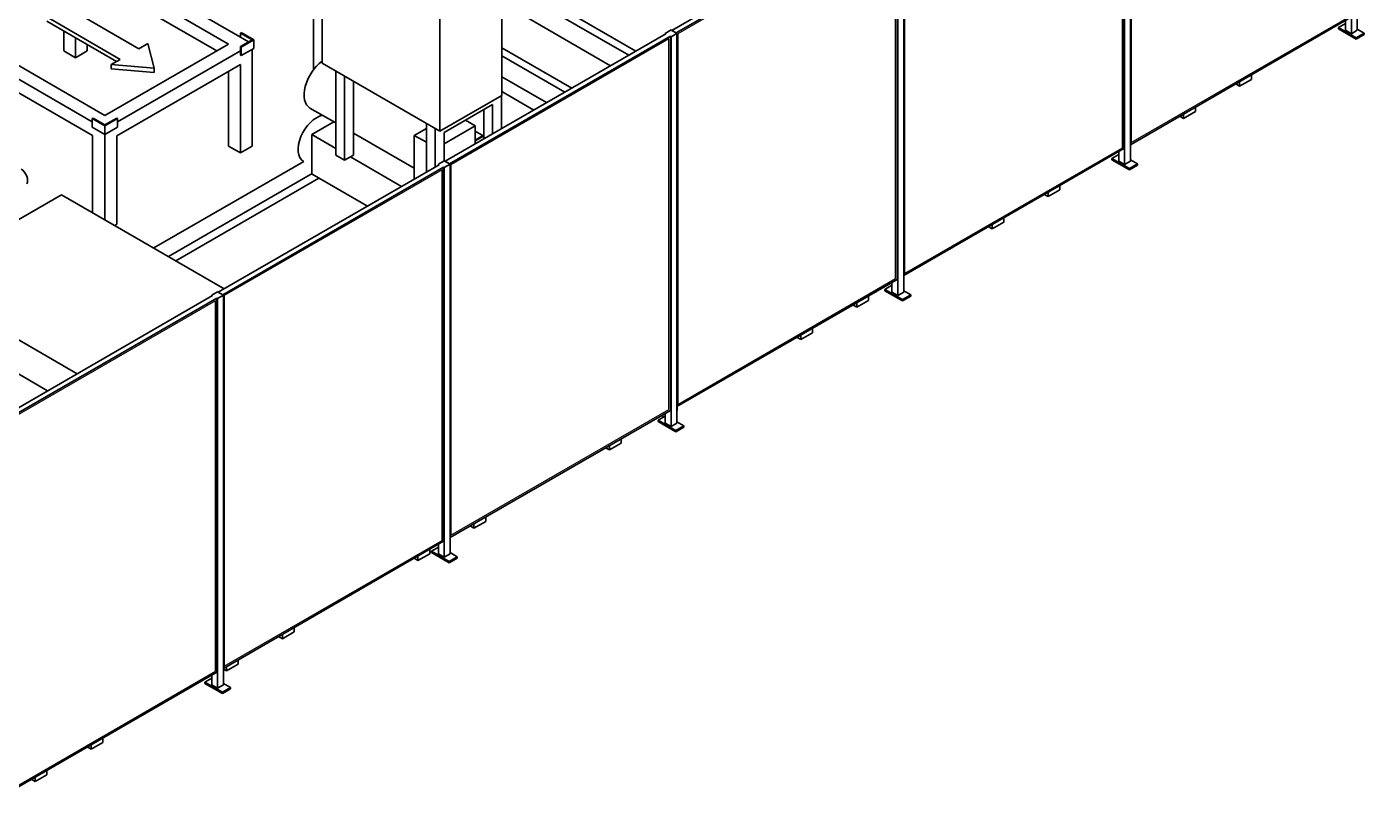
# Model space of a CAD drawing. Header units: millimetres. Extents: x 0 to 67800, y 0 to 42000.
# Drawn here: x 44445 to 50868, y 7427 to 11137 of the extents above; entities that cross this region are included whole.
import ezdxf

# ---------------------------------------------------------------- set-up
doc = ezdxf.new("R2010")
doc.units = ezdxf.units.MM
doc.header["$LTSCALE"] = 100
doc.layers.add('Visible (ISO)', color=7, linetype='Continuous', lineweight=35)
doc.layers.add('Visible Narrow (ISO)', color=7, linetype='Continuous', lineweight=25)

msp = doc.modelspace()

# ---------------------------------------------------------------- linework, layer by layer
at = {"layer": 'Visible (ISO)'}
for p, q in [((50805.86, 11103.34), (50805.86, 12974.75)), ((50834.15, 11119.67), (50834.15, 12991.08)), ((49713.38, 10551.79), (49713.38, 12348.08)), ((49716.92, 10474.63), (49716.92, 12346.04)), ((49745.2, 10490.96), (49745.2, 12362.37)), ((45863.47, 10961.84), (45863.47, 11966.13)), ((46726.14, 11810.99), (46726.14, 10806.7)), ((47542.56, 11119.26), (48603.22, 11731.63)), ((48624.44, 11719.38), (47563.78, 11107.01)), ((48624.44, 9923.09), (48624.44, 11719.38)), ((48627.97, 9845.93), (48627.97, 11717.34)), ((48656.26, 9862.26), (48656.26, 11733.67)), ((46429.15, 11639.53), (46429.15, 10635.24)), ((44735.63, 11510.52), (45471.02, 11085.94)), ((44679.06, 11477.86), (45414.46, 11053.28)), ((45357.89, 11020.62), (44679.06, 11412.54)), ((47248.87, 10949.69), (46726.14, 11251.49)), ((44894.14, 10980.14), (44540.59, 11184.26)), ((44628.98, 11235.3), (44982.53, 11031.17)), ((45821.11, 10929.33), (45821.11, 11226.75)), ((47335.84, 10999.91), (46954.18, 11220.26)), ((47369.43, 11019.3), (46987.77, 11239.65)), ((49745.2, 10570.16), (50802.33, 11180.49)), ((44085.09, 11134.93), (44820.49, 10710.36)), ((44540.59, 11163.85), (44876.47, 10969.93)), ((44622.5, 11020.62), (44622.5, 11116.56)), ((47510.74, 11104.97), (47539.03, 11121.3)), ((47539.03, 11121.3), (47567.31, 11104.97)), ((47542.56, 11119.26), (47563.78, 11107.01)), ((50743.99, 11132.93), (50777.58, 11152.33)), ((50828.84, 11083.94), (50743.99, 11132.93)), ((50743.99, 11126.4), (50743.99, 11132.93)), ((50743.99, 11126.4), (50828.84, 11077.41)), ((50777.58, 11119.67), (50777.58, 11166.21)), ((50777.58, 11119.67), (50805.86, 11103.34)), ((50805.86, 11103.34), (50834.15, 11119.67)), ((50834.15, 11125.79), (50867.73, 11106.4)), ((44759.67, 10680.15), (44028.53, 11102.27)), ((44679.06, 10987.96), (44679.06, 11083.9)), ((44735.63, 11020.62), (44735.63, 11051.24)), ((45414.46, 11053.28), (44820.49, 10710.36)), ((44982.53, 11031.17), (45026.73, 11056.69)), ((45026.73, 11056.69), (45056.19, 10937.61)), ((45471.02, 11106.36), (45475.27, 11108.81)), ((45527.59, 11073.7), (45471.02, 11106.36)), ((45471.02, 11085.94), (45471.02, 11106.36)), ((45471.02, 11085.94), (45509.92, 11063.49)), ((45471.02, 11041.04), (45527.59, 11073.7)), ((45475.27, 11108.81), (45536.08, 11073.7)), ((45536.08, 11073.7), (45475.27, 11038.59)), ((45536.08, 11032.87), (45536.08, 11073.7)), ((46453.62, 10490.56), (47514.28, 11102.93)), ((47535.49, 11090.68), (46474.83, 10478.31)), ((47514.28, 11102.93), (47510.74, 11104.97)), ((47510.74, 11100.89), (47510.74, 11104.97)), ((47539.03, 11088.64), (47535.49, 11090.68)), ((47535.49, 9294.39), (47535.49, 11090.68)), ((47567.31, 11104.97), (47539.03, 11088.64)), ((47539.03, 9217.23), (47539.03, 11088.64)), ((47567.31, 9233.56), (47567.31, 11104.97)), ((50867.73, 11106.4), (50828.84, 11083.94)), ((50828.84, 11077.41), (50867.73, 11099.87)), ((50828.84, 11077.41), (50828.84, 11083.94)), ((50867.73, 11099.87), (50867.73, 11106.4)), ((44028.53, 11036.95), (44760.45, 10614.38)), ((44622.5, 11020.62), (44679.06, 10987.96)), ((44679.06, 10987.96), (44735.63, 11020.62)), ((45471.02, 11020.62), (44881.3, 10680.15)), ((45475.27, 11038.59), (45471.02, 11041.04)), ((45471.02, 11020.62), (45471.02, 11041.04)), ((45471.02, 11000.21), (45471.02, 11020.62)), ((45471.02, 11000.21), (45475.27, 10997.76)), ((45475.27, 10997.76), (45475.27, 11038.59)), ((45475.27, 10997.76), (45536.08, 11032.87)), ((45527.59, 10563.39), (45527.59, 11027.97)), ((47061.86, 10841.72), (46726.14, 11035.55)), ((47028.27, 10822.33), (46726.14, 10996.76)), ((44849.95, 10954.62), (44894.14, 10980.14)), ((44849.95, 10934.21), (44849.95, 10954.62)), ((45056.19, 10937.61), (44849.95, 10954.62)), ((44849.95, 10934.21), (45056.19, 10917.2)), ((44877.05, 10612.38), (45471.02, 10955.31)), ((45056.19, 10917.2), (45056.19, 10937.61)), ((45414.46, 10563.39), (45414.46, 10922.65)), ((45471.02, 10530.73), (45471.02, 10955.31)), ((46429.15, 10635.24), (45863.47, 10961.84)), ((45928.88, 10519.91), (45928.88, 10924.07)), ((45971.3, 10495.41), (45971.3, 10899.58)), ((46013.73, 10519.91), (46013.73, 10875.08)), ((46941.28, 10772.1), (46726.14, 10896.31)), ((50250.64, 10861.98), (50269.02, 10851.36)), ((50269.02, 10851.36), (50325.59, 10884.02)), ((50269.02, 10851.36), (50269.02, 10872.59)), ((50325.59, 10884.02), (50325.59, 10905.25)), ((46726.14, 10806.7), (46429.15, 10635.24)), ((46724.37, 10646.87), (46724.37, 10805.68)), ((46879.4, 10736.38), (46726.14, 10824.87)), ((45928.88, 10674.67), (45804.97, 10746.21)), ((46448.6, 10628.09), (46681.94, 10762.82)), ((46639.52, 10597.88), (46639.52, 10738.32)), ((46681.94, 10622.38), (46681.94, 10762.82)), ((50000.32, 10696.23), (50056.89, 10728.89)), ((50056.89, 10728.89), (50056.89, 10750.12)), ((44759.67, 10695.66), (44763.92, 10698.11)), ((44820.49, 10660.55), (44759.67, 10695.66)), ((44759.67, 10654.83), (44759.67, 10695.66)), ((44763.92, 10698.11), (44820.49, 10665.45)), ((44820.49, 10665.45), (44877.05, 10698.11)), ((44881.3, 10695.66), (44820.49, 10660.55)), ((44877.05, 10698.11), (44881.3, 10695.66)), ((44881.3, 10695.66), (44881.3, 10654.83)), ((45813.62, 10619.11), (45919.36, 10680.16)), ((46363.75, 10438.67), (46363.75, 10673)), ((46552.54, 10688.11), (46598.51, 10661.57)), ((49981.94, 10706.84), (50000.32, 10696.23)), ((50000.32, 10696.23), (50000.32, 10717.46)), ((44759.67, 10654.83), (44820.49, 10619.73)), ((44760.45, 10244.06), (44760.45, 10614.38)), ((44820.49, 10619.73), (44820.49, 10660.55)), ((44820.49, 10619.73), (44881.3, 10654.83)), ((44820.49, 10209.4), (44820.49, 10619.73)), ((44877.05, 10187.8), (44877.05, 10612.38)), ((45928.88, 10552.57), (45813.62, 10619.11)), ((45813.62, 10433.77), (45813.62, 10619.11)), ((46305.76, 10457.08), (46013.73, 10625.68)), ((46305.76, 10615.03), (46363.75, 10648.51)), ((46305.76, 10521.34), (46305.76, 10615.03)), ((46363.75, 10581.55), (46305.76, 10615.03)), ((46406.17, 10463.16), (46406.17, 10648.51)), ((46598.51, 10661.57), (46448.6, 10575.02)), ((46448.6, 10491.74), (46448.6, 10628.09)), ((46598.51, 10574.21), (46598.51, 10661.57)), ((46639.52, 10611.36), (46598.51, 10635.03)), ((46598.51, 10588.73), (46638.61, 10611.88)), ((45414.46, 10563.39), (45471.02, 10530.73)), ((45471.02, 10530.73), (45527.59, 10563.39)), ((48656.26, 9941.46), (49713.38, 10551.79)), ((49688.63, 10490.96), (49688.63, 10537.5)), ((45774.86, 10490.1), (45054.58, 10074.25)), ((45364.68, 9861.85), (46425.34, 10474.23)), ((45773.89, 10490.04), (45774.32, 10489.79)), ((45928.88, 10519.91), (45971.3, 10495.41)), ((45971.3, 10495.41), (45999.59, 10511.74)), ((46013.73, 10519.91), (45999.59, 10511.74)), ((46244.95, 10370.08), (45999.59, 10511.74)), ((46305.76, 10488.27), (46305.76, 10521.34)), ((46305.76, 10405.19), (46305.76, 10488.27)), ((46421.8, 10476.27), (46450.08, 10492.6)), ((46425.34, 10474.23), (46421.8, 10476.27)), ((46421.8, 10472.18), (46421.8, 10476.27)), ((46450.08, 10492.6), (46478.37, 10476.27)), ((46478.37, 10476.27), (46450.08, 10459.94)), ((46453.62, 10490.56), (46474.83, 10478.31)), ((46478.37, 8604.86), (46478.37, 10476.27)), ((49655.05, 10504.23), (49688.63, 10523.62)), ((49739.9, 10455.24), (49655.05, 10504.23)), ((49655.05, 10497.7), (49655.05, 10504.23)), ((49655.05, 10497.7), (49739.9, 10448.71)), ((49688.63, 10490.96), (49716.92, 10474.63)), ((49716.92, 10474.63), (49745.2, 10490.96)), ((49778.79, 10477.7), (49739.9, 10455.24)), ((49739.9, 10448.71), (49778.79, 10471.16)), ((49745.2, 10497.09), (49778.79, 10477.7)), ((49778.79, 10471.16), (49778.79, 10477.7)), ((45125.29, 10033.42), (45816.16, 10432.3)), ((45160.65, 10013.01), (45847.98, 10409.84)), ((46446.55, 10461.98), (45385.89, 9849.61)), ((45816.16, 10428.22), (46080.9, 10275.37)), ((46450.08, 10459.94), (46446.55, 10461.98)), ((46446.55, 8665.69), (46446.55, 10461.98)), ((46450.08, 8588.53), (46450.08, 10459.94)), ((49739.9, 10448.71), (49739.9, 10455.24)), ((49349.79, 10320.64), (49406.35, 10353.3)), ((49349.79, 10320.64), (49349.79, 10341.87)), ((49406.35, 10353.3), (49406.35, 10374.53)), ((43905.06, 9921.42), (44612.17, 10329.67)), ((44612.17, 10329.67), (45393.57, 9878.53)), ((49331.4, 10331.26), (49349.79, 10320.64)), ((49137.65, 10198.17), (49137.65, 10219.4)), ((44867.48, 10182.27), (44877.05, 10187.8)), ((49062.7, 10176.12), (49081.08, 10165.51)), ((49081.08, 10165.51), (49137.65, 10198.17)), ((49081.08, 10165.51), (49081.08, 10186.74)), ((44686.46, 9470.28), (43905.06, 9921.42)), ((47567.31, 9312.76), (48624.44, 9923.09)), ((48566.1, 9875.53), (48599.69, 9894.92)), ((48599.69, 9862.26), (48599.69, 9908.8)), ((44275.73, 9233.15), (45336.39, 9845.52)), ((45357.6, 9833.28), (44296.94, 9220.9)), ((45332.86, 9847.56), (45361.14, 9863.89)), ((45336.39, 9845.52), (45332.86, 9847.56)), ((45332.86, 9843.48), (45332.86, 9847.56)), ((45361.14, 9831.23), (45357.6, 9833.28)), ((45357.6, 8036.98), (45357.6, 9833.28)), ((45361.14, 9863.89), (45389.42, 9847.56)), ((45389.42, 9847.56), (45361.14, 9831.23)), ((45361.14, 7959.82), (45361.14, 9831.23)), ((45364.68, 9861.85), (45385.89, 9849.61)), ((45389.42, 7976.15), (45389.42, 9847.56)), ((48487.12, 9822.58), (48487.12, 9843.81)), ((48650.95, 9826.54), (48566.1, 9875.53)), ((48566.1, 9869), (48566.1, 9875.53)), ((48566.1, 9869), (48650.95, 9820.01)), ((48599.69, 9862.26), (48627.97, 9845.93)), ((48627.97, 9845.93), (48656.26, 9862.26)), ((48689.85, 9848.99), (48650.95, 9826.54)), ((48650.95, 9820.01), (48689.85, 9842.46)), ((48656.26, 9868.38), (48689.85, 9848.99)), ((48689.85, 9842.46), (48689.85, 9848.99)), ((48412.16, 9800.53), (48430.55, 9789.92)), ((48430.55, 9789.92), (48487.12, 9822.58)), ((48430.55, 9789.92), (48430.55, 9811.15)), ((48650.95, 9820.01), (48650.95, 9826.54)), ((44545.04, 9388.63), (43905.06, 9758.12)), ((44545.03, 9388.63), (43905.06, 9758.12)), ((48143.46, 9645.4), (48161.85, 9634.78)), ((48161.85, 9634.78), (48218.41, 9667.44)), ((48161.85, 9634.78), (48161.85, 9656.01)), ((48218.41, 9667.44), (48218.41, 9688.67)), ((46478.37, 8684.06), (47535.49, 9294.39)), ((47477.16, 9246.83), (47510.6, 9266.14)), ((47492.92, 9269.81), (47504.94, 9262.87)), ((47510.74, 9233.56), (47510.74, 9280.1)), ((47567.31, 9291.53), (47567.88, 9291.86)), ((47567.88, 9291.86), (47567.88, 9313.08)), ((47562.01, 9197.84), (47477.16, 9246.83)), ((47477.16, 9240.29), (47477.16, 9246.83)), ((47477.16, 9240.29), (47562.01, 9191.31)), ((47510.74, 9233.56), (47539.03, 9217.23)), ((47539.03, 9217.23), (47567.31, 9233.56)), ((47600.9, 9220.29), (47562.01, 9197.84)), ((47562.01, 9191.31), (47600.9, 9213.76)), ((47562.01, 9191.31), (47562.01, 9197.84)), ((47567.31, 9239.68), (47600.9, 9220.29)), ((47600.9, 9213.76), (47600.9, 9220.29)), ((47242.61, 9104.06), (47299.18, 9136.72)), ((47242.61, 9104.06), (47242.61, 9125.29)), ((47299.18, 9136.72), (47299.18, 9157.95)), ((47224.22, 9114.68), (47242.61, 9104.06)), ((46573.68, 8739.09), (46592.07, 8728.47)), ((46592.07, 8728.47), (46648.64, 8761.13)), ((46592.07, 8728.47), (46592.07, 8749.7)), ((46648.64, 8761.13), (46648.64, 8782.36)), ((45389.42, 8055.35), (46446.55, 8665.69)), ((46379.94, 8606), (46379.94, 8627.23)), ((46388.21, 8618.12), (46421.8, 8637.52)), ((46473.07, 8569.13), (46388.21, 8618.12)), ((46388.21, 8611.59), (46388.21, 8618.12)), ((46388.21, 8611.59), (46473.07, 8562.6)), ((46421.8, 8604.86), (46421.8, 8651.4)), ((46478.37, 8610.98), (46511.96, 8591.59)), ((46304.98, 8583.95), (46323.37, 8573.34)), ((46323.37, 8573.34), (46379.94, 8606)), ((46323.37, 8573.34), (46323.37, 8594.57)), ((46421.8, 8604.86), (46450.08, 8588.53)), ((46450.08, 8588.53), (46478.37, 8604.86)), ((46511.96, 8591.59), (46473.07, 8569.13)), ((46473.07, 8562.6), (46511.96, 8585.06)), ((46473.07, 8562.6), (46473.07, 8569.13)), ((46511.96, 8585.06), (46511.96, 8591.59)), ((45672.83, 8197.75), (45729.4, 8230.41)), ((45729.4, 8230.41), (45729.4, 8251.64)), ((45654.45, 8208.36), (45672.83, 8197.75)), ((45672.83, 8197.75), (45672.83, 8218.98)), ((45460.7, 8075.28), (45460.7, 8096.5)), ((44300.48, 7426.65), (45357.6, 8036.98)), ((45389.42, 8051.11), (45404.13, 8042.62)), ((45404.13, 8042.62), (45460.7, 8075.28)), ((45404.13, 8042.62), (45404.13, 8063.84)), ((45299.27, 7989.42), (45332.86, 8008.81)), ((45384.12, 7940.43), (45299.27, 7989.42)), ((45299.27, 7982.89), (45299.27, 7989.42)), ((45299.27, 7982.89), (45384.12, 7933.9)), ((45332.86, 7976.15), (45332.86, 8022.69)), ((45332.86, 7976.15), (45361.14, 7959.82)), ((45361.14, 7959.82), (45389.42, 7976.15)), ((45389.42, 7982.28), (45423.01, 7962.89)), ((45423.01, 7962.89), (45384.12, 7940.43)), ((45384.12, 7933.9), (45423.01, 7956.35)), ((45384.12, 7933.9), (45384.12, 7940.43)), ((45423.01, 7956.35), (45423.01, 7962.89)), ((44810.16, 7699.69), (44810.16, 7720.92)), ((44735.21, 7677.64), (44753.59, 7667.03)), ((44753.59, 7667.03), (44810.16, 7699.69)), ((44753.59, 7667.03), (44753.59, 7688.26)), ((44466.51, 7522.51), (44484.89, 7511.89)), ((44484.89, 7511.89), (44541.46, 7544.55)), ((44484.89, 7511.89), (44484.89, 7533.12)), ((44541.46, 7544.55), (44541.46, 7565.78))]:
    msp.add_line(p, q, dxfattribs=at)
for centre, major_axis, start_param, end_param in [((45873.72, 10865.29), (-68.75, -119.08), 4.0326418, 6.2831853), ((45836.39, 10598.29), (-62.5, -108.25), 3.5946061, 6.2831853), ((46401.93, 10560.32), (-68.75, -119.08), 5.3499427, 5.6456315), ((44417.44, 10416.83), (22.25, -38.54), 0.2617994, 2.3561945)]:
    msp.add_ellipse(centre, major_axis=major_axis, ratio=0.5773503, start_param=start_param, end_param=end_param, dxfattribs=at)
at = {"layer": 'Visible Narrow (ISO)'}
for p, q in [((49706.31, 10555.87), (49706.31, 12335.84)), ((49748.74, 12360.33), (49748.74, 10580.37)), ((48617.37, 11707.14), (47570.85, 11102.93)), ((48617.37, 9927.17), (48617.37, 11707.14)), ((48659.79, 11731.63), (48659.79, 9951.67)), ((49748.74, 10580.37), (50795.26, 11184.58)), ((47528.42, 11078.43), (46481.9, 10474.23)), ((47528.42, 9298.47), (47528.42, 11078.43)), ((47570.85, 11102.93), (47570.85, 9322.97)), ((46598.51, 10593.8), (46634.21, 10614.42)), ((48659.79, 9951.67), (49706.31, 10555.87)), ((46481.9, 10474.23), (46481.9, 8694.26)), ((46439.48, 10449.73), (45392.96, 9845.52)), ((46439.48, 8669.77), (46439.48, 10449.73)), ((47570.85, 9322.97), (48617.37, 9927.17)), ((45392.96, 9845.52), (45392.96, 8065.56)), ((45350.53, 9821.03), (44304.02, 9216.82)), ((45350.53, 8041.07), (45350.53, 9821.03)), ((46481.9, 8694.26), (47528.42, 9298.47)), ((45392.96, 8065.56), (46439.48, 8669.77)), ((44304.02, 7436.86), (45350.53, 8041.07))]:
    msp.add_line(p, q, dxfattribs=at)

doc.saveas('drawing.dxf')
